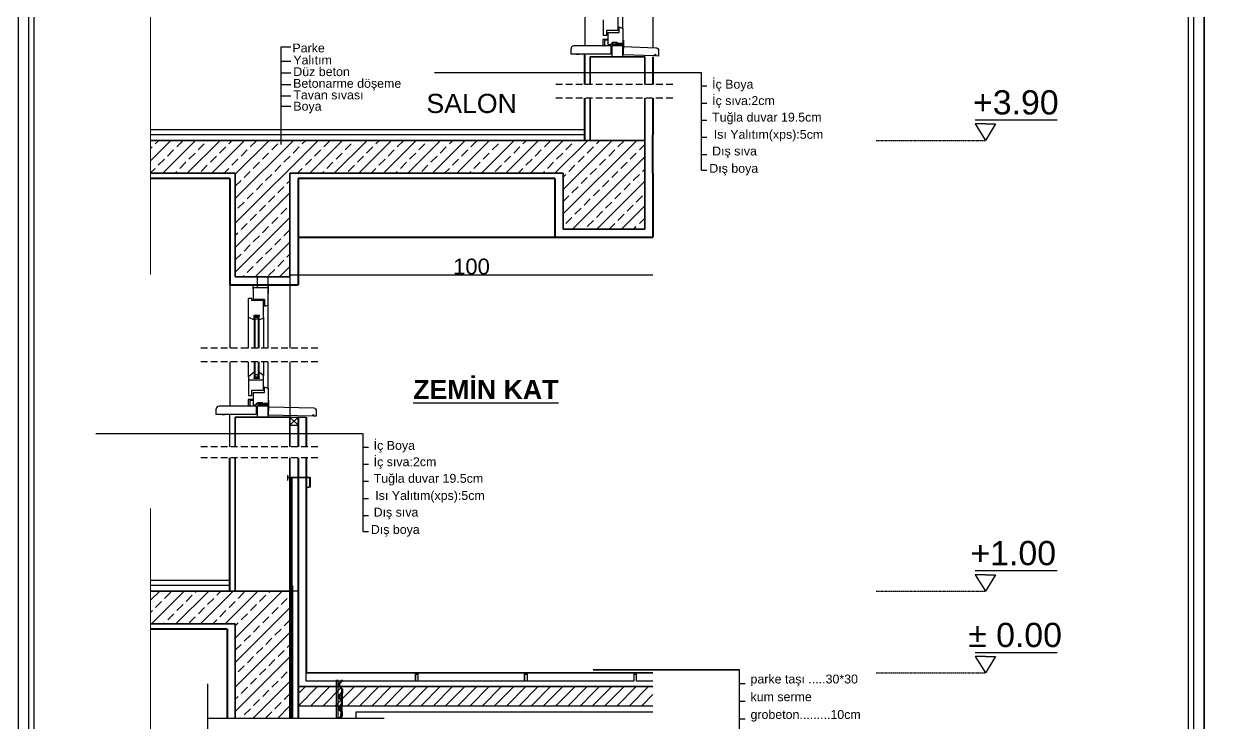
# Model space of a CAD drawing. Extents: x 386248 to 427517, y 4539405 to 4542296.
# Drawn here: x 417235 to 418361, y 4540077 to 4540741 of the extents above; entities that cross this region are included whole.
import ezdxf

# ---------------------------------------------------------------- set-up
doc = ezdxf.new("R2010")
doc.units = 0
doc.linetypes.add('ACAD_ISO10W100', pattern=[18, 12, -3, 0, -3])
doc.linetypes.add('HIDDEN', pattern=[9.525, 6.35, -3.175])
for name, color, linetype, lineweight in [('4', 1, 'Continuous', 18), ('Betonarme', 4, 'Continuous', 35), ('CATI_', 232, 'Continuous', 20), ('DUVAR', 4, 'Continuous', 35), ('kodlar', 7, 'Continuous', 15), ('kolon', 1, 'Continuous', 40), ('YAZILAR', 1, 'Continuous', 30), ('yazı', 113, 'Continuous', 30)]:
    doc.layers.add(name, color=color, linetype=linetype, lineweight=lineweight)
for name, color, linetype in [('5', 1, 'Continuous'), ('9', 9, 'Continuous'), ('CAM', 7, 'Continuous'), ('duvar_döş_kaplama', 31, 'Continuous'), ('ince_0.05', 127, 'Continuous'), ('ince_0.1', 8, 'Continuous'), ('IZOLAS', 13, 'Continuous'), ('SıLıK', 245, 'Continuous'), ('Tarama', 7, 'Continuous'), ('zemin', 5, 'Continuous')]:
    doc.layers.add(name, color=color, linetype=linetype)
doc.styles.get("Standard").update_dxf_attribs({"font": 'arial.ttf'})
doc.styles.add('STYLE1', font='')
doc.styles.get('STYLE1').set_extended_font_data('Arial Tur')
doc.linetypes.add('BATTING', pattern='A,0.0001,-0.1,[134,ltypeshp.shx,S=0.1,R=0,X=-0.1,Y=0],-0.2,[134,ltypeshp.shx,S=0.1,R=180,X=0.1,Y=0],-0.1', length=0.4001)
doc.dimstyles.new('iç ölçü1', dxfattribs={"dimtxt": 0.1, "dimasz": 0.05, "dimexe": 1.25, "dimexo": 0.625, "dimgap": 0.02, "dimtad": 1, "dimlfac": 100, "dimrnd": 1, "dimtxsty": 'Standard', "dimblk": 'ORIGIN', "dimcen": 2.5, "dimse1": 1, "dimse2": 1, "dimclrd": 1, "dimclrt": 3, "dimadec": 0, "dimazin": 0, "dimtfac": 1, "dimtix": 1, "dimtmove": 1, "dimatfit": 3, "dimldrblk": 'ARCHTICK', "dimfxl": 1, "dimtolj": 2, "dimarcsym": 0})
pattern_1 = [(45, (-1694976.34, 2998344.913), (-5.819205966, 5.819205966), [])]

# ---------------------------------------------------------------- blocks, each defined once
blk = doc.blocks.new('_Origin')
at = {"color": 0, "linetype": 'ByBlock', "lineweight": -2}
blk.add_line((0, 0), (-1, 0), dxfattribs=at)
blk.add_circle((0, 0), 0.5, dxfattribs=at)
blk = doc.blocks.new('*D3973')
at = {"color": 1, "lineweight": -2}
blk.add_line((417488.2, 4540502.5), (417832.9, 4540502.5), dxfattribs=at)
at = {"layer": 'Defpoints', "color": 0}
for p in [(417832.9, 4540538.1), (417832.9, 4540502.5), (417488.2, 4540474.5)]:
    blk.add_point(p, dxfattribs=at)
at = {"color": 1, "linetype": 'ByBlock', "lineweight": -2, "xscale": 0.05, "yscale": 0.05, "zscale": 0.05}
for p, rotation in [((417488.2, 4540502.5), 179.9999999998452), ((417832.9, 4540502.5), 359.9999999998452)]:
    blk.add_blockref('_Origin', p, dxfattribs=dict(at, rotation=rotation))
at = {"color": 3, "insert": (417660.6, 4540510.2), "char_height": 0.1, "attachment_point": 5}
blk.add_mtext('\\A2;{\\H150x;100}', dxfattribs=at)
blk = doc.blocks.new('_ArchTick')
at = {"color": 0, "linetype": 'ByBlock', "const_width": 0.15}
blk.add_lwpolyline([(-0.5, -0.5), (0.5, 0.5)], dxfattribs=at)

msp = doc.modelspace()

# ---------------------------------------------------------------- hatches: boundary and pattern name
at = {"layer": 'Tarama'}
h = msp.add_hatch(dxfattribs=at)
h.set_pattern_fill('ANSI33', color=256, scale=2.592, angle=360, style=0)
h.set_pattern_definition([(45, (369561.337, 4526823.65), (-11.638412, 11.638412), []), (45, (369572.975, 4526823.65), (-11.638412, 11.638412), [8.2296, -4.1148])])
h.paths.add_polyline_path([(417825.155, 4540545.831), (417825.155, 4540599.037), (417825.155, 4540630.141), (417355.929, 4540630.141), (417355.929, 4540599.037), (417436.355, 4540599.037), (417436.355, 4540500.541), (417488.195, 4540500.541), (417488.195, 4540599.037), (417747.689, 4540599.037), (417747.689, 4540545.831)])
h = msp.add_hatch(dxfattribs=at)
h.set_pattern_fill('ANSI33', color=256, scale=2.592, angle=360, style=0)
h.set_pattern_definition([(45, (-1694976.34, 2998422.673), (-11.63841193, 11.63841193), []), (45, (-1694964.701, 2998422.673), (-11.63841193, 11.63841193), [8.2296, -4.1148])])
h.paths.add_polyline_path([(417488.195, 4540202.066), (417432.291, 4540202.066), (417355.929, 4540202.066), (417355.929, 4540170.962), (417436.355, 4540170.962), (417436.355, 4540081.019), (417488.195, 4540081.019)])
h = msp.add_hatch(dxfattribs=at)
h.set_pattern_fill('ANSI31', color=256, scale=2.592, angle=360, style=0)
h.set_pattern_definition(pattern_1)
h.paths.add_polyline_path([(417776.154, 4540111.346), (417495.971, 4540111.346), (417495.971, 4540093.202), (417776.154, 4540093.202)])
h = msp.add_hatch(dxfattribs=at)
h.set_pattern_fill('ANSI31', color=256, scale=2.592, angle=360, style=0)
h.set_pattern_definition(pattern_1)
h.paths.add_polyline_path([(417832.931, 4540111.346), (417776.154, 4540111.346), (417776.154, 4540093.202), (417832.931, 4540093.202)])

# ---------------------------------------------------------------- linework, layer by layer
at = {"color": 2}
for p, q in [((418138.918, 4540649.581), (418216.678, 4540649.581)), ((418138.918, 4540645.693), (418148.638, 4540630.141)), ((418148.638, 4540645.693), (418138.918, 4540645.693)), ((418158.358, 4540645.693), (418148.638, 4540630.141)), ((418148.638, 4540645.693), (418158.358, 4540645.693)), ((418138.918, 4540221.506), (418216.678, 4540221.506)), ((418138.918, 4540217.618), (418148.638, 4540202.066)), ((418148.638, 4540217.618), (418138.918, 4540217.618)), ((418158.358, 4540217.618), (418148.638, 4540202.066)), ((418148.638, 4540217.618), (418158.358, 4540217.618)), ((418138.918, 4540143.746, 3.575), (418216.678, 4540143.746, 3.575)), ((418148.638, 4540139.858, 3.575), (418138.918, 4540139.858, 3.575)), ((418138.918, 4540139.858, 3.575), (418148.638, 4540124.306, 3.575)), ((418148.638, 4540139.858, 3.575), (418158.358, 4540139.858, 3.575)), ((418158.358, 4540139.858, 3.575), (418148.638, 4540124.306, 3.575))]:
    msp.add_line(p, q, dxfattribs=at)
at = {"color": 1, "linetype": 'ACAD_ISO10W100', "ltscale": 0.02}
for p, q in [((418044.953, 4540630.141), (418148.638, 4540630.141)), ((418044.953, 4540202.066), (418148.638, 4540202.066)), ((418044.953, 4540124.306), (418148.638, 4540124.306, 3.575))]:
    msp.add_line(p, q, dxfattribs=at)
at = {"layer": '4'}
for p, q in [((417785.497, 4540725.989), (417785.497, 4540723.915)), ((417785.497, 4540725.989), (417785.497, 4540723.915)), ((417785.497, 4540725.989), (417790.163, 4540725.989)), ((417787.311, 4540725.47), (417788.089, 4540725.47)), ((417787.311, 4540725.47), (417788.089, 4540725.47)), ((417453.98, 4540463.216), (417459.164, 4540463.994)), ((417453.98, 4540463.994), (417459.164, 4540463.216)), ((417453.98, 4540403.848), (417459.164, 4540404.626)), ((417453.98, 4540404.626), (417459.164, 4540403.848)), ((417448.537, 4540383.89), (417448.537, 4540381.816)), ((417448.537, 4540383.89), (417448.537, 4540381.816)), ((417448.537, 4540383.89), (417453.203, 4540383.89)), ((417450.351, 4540383.371), (417451.129, 4540383.371)), ((417450.351, 4540383.371), (417451.129, 4540383.371))]:
    msp.add_line(p, q, dxfattribs=at)
for points in [[(417785.497, 4540722.101), (417785.497, 4540720.157), (417787.311, 4540719.898), (417787.311, 4540725.47), (417788.089, 4540725.47)], [(417785.497, 4540722.101), (417785.497, 4540720.157), (417787.311, 4540719.898), (417787.311, 4540725.47), (417788.089, 4540725.47)], [(417448.537, 4540380.002), (417448.537, 4540378.058), (417450.351, 4540377.798), (417450.351, 4540383.371), (417451.129, 4540383.371)], [(417448.537, 4540380.002), (417448.537, 4540378.058), (417450.351, 4540377.798), (417450.351, 4540383.371), (417451.129, 4540383.371)]]:
    msp.add_lwpolyline(points, dxfattribs=at)
for points in [[(417459.164, 4540463.216), (417453.98, 4540463.216), (417453.98, 4540463.994), (417459.164, 4540463.994)], [(417459.164, 4540404.626), (417453.98, 4540404.626), (417453.98, 4540403.848), (417459.164, 4540403.848)]]:
    msp.add_lwpolyline(points, close=True, dxfattribs=at)
at = {"layer": '5'}
for points in [[(417457.998, 4540460.261), (417454.887, 4540460.261), (417454.887, 4540461.557), (417455.535, 4540462.205), (417457.35, 4540462.205), (417457.998, 4540461.557)], [(417457.998, 4540407.58), (417454.887, 4540407.58), (417454.887, 4540406.284), (417455.535, 4540405.636), (417457.35, 4540405.636), (417457.998, 4540406.284)]]:
    msp.add_lwpolyline(points, close=True, dxfattribs=at)
at = {"layer": '9'}
for p, q in [((417804.419, 4540736.486), (417804.419, 4540764.387)), ((417467.459, 4540432.86), (417467.459, 4540474.75)), ((417448.926, 4540432.86), (417448.926, 4540463.605)), ((417463.052, 4540462.335), (417463.052, 4540432.86)), ((417448.926, 4540405.533), (417448.926, 4540419.9)), ((417463.052, 4540419.9), (417463.052, 4540406.803)), ((417467.459, 4540394.387), (417467.459, 4540419.9))]:
    msp.add_line(p, q, dxfattribs=at)
at = {"layer": 'Betonarme'}
for p, q in [((417488.195, 4540081.019), (417488.195, 4540204.658)), ((417488.195, 4540202.066), (417432.291, 4540202.066)), ((417488.195, 4540081.019), (417488.195, 4540202.066)), ((417495.971, 4540111.346), (417832.931, 4540111.346))]:
    msp.add_line(p, q, dxfattribs=at)
at = {"layer": 'CAM'}
for p, q in [((417454.11, 4540463.216), (417454.11, 4540432.86)), ((417454.887, 4540463.216), (417454.887, 4540432.86)), ((417457.998, 4540463.216), (417457.998, 4540432.86)), ((417458.775, 4540463.216), (417458.775, 4540432.86)), ((417454.11, 4540419.9), (417454.11, 4540404.626)), ((417454.887, 4540419.9), (417454.887, 4540404.626)), ((417457.998, 4540419.9), (417457.998, 4540404.626)), ((417458.775, 4540419.9), (417458.775, 4540404.626))]:
    msp.add_line(p, q, dxfattribs=at)
at = {"layer": 'CATI_', "linetype": 'HIDDEN', "ltscale": 70}
msp.add_line((417355.929, 4542280.7), (417355.929, 4539579.911), dxfattribs=at)
at = {"layer": 'DUVAR'}
for p, q in [((417773.315, 4540709.4), (417825.155, 4540709.4)), ((417773.315, 4540709.4), (417773.315, 4540683.038)), ((417825.155, 4540709.4), (417773.315, 4540709.4)), ((417825.155, 4540709.4), (417773.315, 4540709.4)), ((417825.155, 4540709.4), (417825.155, 4540683.038)), ((417773.315, 4540670.078), (417773.315, 4540630.141)), ((417825.155, 4540670.078), (417825.155, 4540635.325)), ((417825.155, 4540599.037), (417825.155, 4540635.325)), ((417773.315, 4540630.141), (417355.929, 4540630.141)), ((417817.379, 4540630.141), (417355.929, 4540630.141)), ((417825.155, 4540630.141), (417355.929, 4540630.141)), ((417773.315, 4540630.141), (417355.929, 4540630.141)), ((417817.379, 4540630.141), (417355.929, 4540630.141)), ((417825.155, 4540630.141), (417355.929, 4540630.141)), ((417773.315, 4540630.141), (417825.155, 4540630.141)), ((417825.155, 4540593.853), (417825.155, 4540630.141)), ((417825.155, 4540617.181), (417825.155, 4540545.831)), ((417436.355, 4540599.037), (417355.929, 4540599.037)), ((417436.355, 4540599.037), (417355.929, 4540599.037)), ((417436.355, 4540599.037), (417436.355, 4540500.541)), ((417436.355, 4540599.037), (417436.355, 4540500.541)), ((417436.355, 4540599.037), (417436.355, 4540500.541)), ((417747.689, 4540599.037), (417488.195, 4540599.037)), ((417747.689, 4540599.037), (417488.195, 4540599.037)), ((417488.195, 4540599.037), (417488.195, 4540500.541)), ((417488.195, 4540599.037), (417488.195, 4540500.541)), ((417488.195, 4540599.037), (417488.195, 4540500.541)), ((417488.195, 4540599.037), (417488.195, 4540500.541)), ((417747.689, 4540599.037), (417747.689, 4540545.831)), ((417747.689, 4540599.037), (417747.689, 4540545.831)), ((417825.155, 4540599.037), (417825.155, 4540545.831)), ((417747.689, 4540545.831), (417825.155, 4540545.831)), ((417747.689, 4540545.831), (417825.155, 4540545.831)), ((417436.355, 4540500.541), (417488.195, 4540500.541)), ((417436.355, 4540500.541), (417488.195, 4540500.541)), ((417436.355, 4540500.541), (417488.195, 4540500.541)), ((417436.355, 4540367.301), (417488.195, 4540367.301)), ((417436.355, 4540367.301), (417436.355, 4540339.16)), ((417488.195, 4540367.301), (417436.355, 4540367.301)), ((417488.195, 4540367.301), (417436.355, 4540367.301)), ((417488.195, 4540367.301), (417488.195, 4540339.16)), ((417436.355, 4540328.697), (417436.355, 4540202.066)), ((417488.195, 4540328.697), (417488.195, 4540202.066)), ((417488.195, 4540328.697), (417488.195, 4540207.25)), ((417488.195, 4540170.962), (417488.195, 4540207.25)), ((417436.355, 4540202.066), (417355.929, 4540202.066)), ((417480.419, 4540202.066), (417355.929, 4540202.066)), ((417488.195, 4540202.066), (417355.929, 4540202.066)), ((417436.355, 4540202.066), (417355.929, 4540202.066)), ((417480.419, 4540202.066), (417355.929, 4540202.066)), ((417489.491, 4540202.066), (417355.929, 4540202.066)), ((417436.355, 4540202.066), (417488.195, 4540202.066)), ((417488.195, 4540165.778), (417488.195, 4540202.066)), ((417488.195, 4540189.106), (417488.195, 4540081.019)), ((417436.355, 4540170.962), (417355.929, 4540170.962)), ((417436.355, 4540170.962), (417355.929, 4540170.962)), ((417436.355, 4540170.962), (417436.355, 4540081.019)), ((417436.355, 4540170.962), (417436.355, 4540081.019)), ((417488.195, 4540170.962), (417488.195, 4540081.019))]:
    msp.add_line(p, q, dxfattribs=at)
at = {"layer": 'duvar_döş_kaplama'}
for p, q in [((417607.427, 4540123.01), (417610.019, 4540123.01)), ((417711.107, 4540123.01), (417713.699, 4540123.01)), ((417814.787, 4540123.01), (417817.379, 4540123.01))]:
    msp.add_line(p, q, dxfattribs=at)
for points in [[(417607.427, 4540116.53), (417503.747, 4540116.53), (417503.747, 4540124.306), (417607.427, 4540124.306)], [(417711.107, 4540116.53), (417607.427, 4540116.53), (417607.427, 4540124.306), (417711.107, 4540124.306)], [(417814.787, 4540116.53), (417711.107, 4540116.53), (417711.107, 4540124.306), (417814.787, 4540124.306)]]:
    msp.add_lwpolyline(points, close=True, dxfattribs=at)
for points in [[(417649.323, 4540116.53), (417610.019, 4540116.53), (417610.019, 4540124.306), (417649.323, 4540124.306)], [(417753.003, 4540116.53), (417713.699, 4540116.53), (417713.699, 4540124.306), (417753.003, 4540124.306)], [(417832.931, 4540116.53), (417817.379, 4540116.53), (417817.379, 4540124.306), (417832.931, 4540124.306)]]:
    msp.add_lwpolyline(points, dxfattribs=at)
at = {"layer": 'ince_0.05'}
for p, q in [((417532.259, 4540117.719), (417532.259, 4540081.019)), ((417533.555, 4540117.719), (417533.555, 4540081.019))]:
    msp.add_line(p, q, dxfattribs=at)
for points in [[(417537.443, 4540117.719), (417537.443, 4540117.138), (417534.851, 4540114.546), (417534.851, 4540111.31), (417537.443, 4540108.718), (417537.443, 4540105.482), (417538.22, 4540105.482), (417538.22, 4540109.04), (417535.628, 4540111.632), (417535.628, 4540114.224), (417538.22, 4540116.816), (417538.22, 4540117.719)], [(417536.483, 4540081.019), (417537.443, 4540108.835), (417537.443, 4540106.243), (417534.851, 4540103.651), (417534.851, 4540100.415), (417537.443, 4540097.823), (417537.443, 4540095.231), (417534.851, 4540092.639), (417534.851, 4540089.403), (417537.443, 4540086.811), (417537.443, 4540084.219), (417534.851, 4540081.627), (417534.851, 4540081.019)], [(417535.628, 4540080.865), (417538.22, 4540083.457), (417538.22, 4540086.694), (417535.628, 4540089.286), (417535.628, 4540091.878), (417538.22, 4540094.47), (417538.22, 4540097.706), (417535.628, 4540100.298), (417535.628, 4540102.89), (417538.22, 4540105.482), (417538.22, 4540108.718), (417537.443, 4540108.718), (417537.443, 4540105.804), (417534.851, 4540103.212), (417534.851, 4540099.976), (417537.443, 4540097.384), (417537.443, 4540094.792), (417534.851, 4540092.2), (417534.851, 4540088.963), (417537.443, 4540086.371), (417537.443, 4540083.779), (417534.851, 4540081.187), (417534.851, 4540081.019)], [(417535.628, 4540080.865), (417535.628, 4540081.304), (417538.22, 4540083.896), (417538.22, 4540087.133), (417535.628, 4540089.725), (417535.628, 4540092.317), (417538.22, 4540094.909), (417538.22, 4540098.145), (417535.628, 4540100.737), (417535.628, 4540103.329), (417538.22, 4540105.921), (417538.22, 4540109.157), (417537.25, 4540081.019)]]:
    msp.add_lwpolyline(points, dxfattribs=at)
at = {"layer": 'ince_0.1', "linetype": 'BATTING', "ltscale": 0.1}
for p in [(417495.971, 4540309.823), (417495.971, 4540211.138), (417495.971, 4540211.138), (417495.971, 4540211.138)]:
    msp.add_line(p, (417495.971, 4540081.019), dxfattribs=at)
at = {"layer": 'ince_0.1', "linetype": 'HIDDEN', "ltscale": 0.5, "const_width": 2.592}
msp.add_lwpolyline([(417489.491, 4540310.341), (417489.491, 4540081.019)], dxfattribs=at)
at = {"layer": 'ince_0.1'}
for points in [[(417488.195, 4540204.658), (417490.787, 4540204.658), (417490.787, 4540081.019)], [(417490.787, 4540207.25), (417490.787, 4540081.019)]]:
    msp.add_lwpolyline(points, dxfattribs=at)
at = {"layer": 'IZOLAS'}
for p, q in [((417755.171, 4540711.992), (417755.171, 4540717.176)), ((417793.099, 4540711.992), (417755.171, 4540711.992)), ((417793.099, 4540719.768), (417757.763, 4540719.768)), ((417760.355, 4540711.992), (417762.947, 4540711.992)), ((417793.099, 4540719.768), (417793.099, 4540711.992)), ((417835.569, 4540711.613), (417835.524, 4540710.317)), ((417453.203, 4540488.877), (417453.203, 4540492.765)), ((417495.971, 4540492.765), (417467.459, 4540492.765)), ((417418.211, 4540369.893), (417418.211, 4540375.077)), ((417456.139, 4540377.669), (417420.803, 4540377.669)), ((417456.139, 4540377.669), (417456.139, 4540369.893)), ((417456.139, 4540369.893), (417418.211, 4540369.893)), ((417423.395, 4540369.893), (417425.987, 4540369.893)), ((417431.171, 4540339.16), (417431.171, 4540369.893)), ((417510.554, 4540369.513), (417510.508, 4540368.218))]:
    msp.add_line(p, q, dxfattribs=at)
for points in [[(417834.229, 4540710.363), (417804.852, 4540711.335), (417805.123, 4540719.106), (417835.795, 4540718.089, -0.41421356), (417838.295, 4540715.408), (417838.115, 4540710.227), (417835.524, 4540710.317)], [(417509.213, 4540368.263), (417467.892, 4540369.235), (417468.163, 4540377.007), (417510.78, 4540375.989, -0.41421356), (417513.28, 4540373.309), (417513.099, 4540368.128), (417510.508, 4540368.218)]]:
    msp.add_lwpolyline(points, format="xyb", dxfattribs=at)
for centre, radius, start, end in [((417757.763, 4540717.176), 2.592, 90, 180), ((417835.524, 4540710.317), 1.296, 88, 178), ((417420.803, 4540375.077), 2.592, 90, 180), ((417510.508, 4540368.218), 1.296, 88, 178)]:
    msp.add_arc(centre, radius, start, end, dxfattribs=at)
at = {"layer": 'kolon'}
for p, q in [((417768.131, 4540683.038), (417768.131, 4540711.992)), ((417832.931, 4540709.4), (417832.931, 4540683.038)), ((417768.131, 4540630.141), (417768.131, 4540670.078)), ((417832.931, 4540670.078), (417832.931, 4540635.325)), ((417832.931, 4540599.037), (417832.931, 4540635.325)), ((417832.931, 4540599.037), (417832.931, 4540538.055)), ((417431.171, 4540593.853), (417355.929, 4540593.853)), ((417431.171, 4540593.853), (417355.929, 4540593.853)), ((417431.171, 4540593.853), (417431.171, 4540492.765)), ((417739.913, 4540593.853), (417495.971, 4540593.853)), ((417495.971, 4540593.853), (417495.971, 4540492.765)), ((417739.913, 4540593.853), (417739.913, 4540538.055)), ((417495.971, 4540538.055), (417832.931, 4540538.055)), ((417431.171, 4540492.765), (417495.971, 4540492.765)), ((417495.971, 4540367.301), (417495.971, 4540339.16)), ((417503.747, 4540367.301), (417503.747, 4540339.16)), ((417431.171, 4540202.066), (417431.171, 4540328.697)), ((417495.971, 4540328.697), (417495.971, 4540081.019)), ((417503.747, 4540328.697), (417503.747, 4540124.306)), ((417428.579, 4540165.778), (417355.929, 4540165.778)), ((417428.579, 4540165.778), (417428.579, 4540081.019))]:
    msp.add_line(p, q, dxfattribs=at)
at = {"layer": 'SıLıK'}
for p, q in [((417768.131, 4540764.387), (417768.131, 4540719.768)), ((417832.931, 4540764.387), (417832.931, 4540718.184)), ((417431.171, 4540492.765), (417431.171, 4540432.86)), ((417431.171, 4540419.9), (417431.171, 4540377.669))]:
    msp.add_line(p, q, dxfattribs=at)
at = {"layer": 'Tarama'}
for p, q in [((417785.756, 4540744.651), (417785.756, 4540729.98)), ((417800.012, 4540734.905), (417800.012, 4540748.902)), ((417789.126, 4540729.98), (417789.126, 4540734.905)), ((417789.126, 4540734.905), (417800.012, 4540734.905)), ((417790.163, 4540732.702), (417790.163, 4540721.064)), ((417790.163, 4540732.702), (417800.919, 4540732.702)), ((417800.919, 4540732.702), (417800.919, 4540738.023)), ((417800.919, 4540738.023), (417804.419, 4540736.486)), ((417804.419, 4540736.486), (417804.419, 4540732.702)), ((417804.419, 4540732.702), (417804.419, 4540722.49)), ((417790.163, 4540725.989), (417785.497, 4540725.989)), ((417785.497, 4540725.989), (417785.497, 4540720.157)), ((417785.756, 4540729.98), (417789.126, 4540729.98)), ((417787.311, 4540719.898), (417787.311, 4540725.47)), ((417787.311, 4540725.47), (417790.163, 4540725.47)), ((417790.163, 4540721.064), (417793.532, 4540721.064)), ((417793.532, 4540721.064), (417793.532, 4540722.49)), ((417793.532, 4540722.49), (417794.569, 4540722.49)), ((417794.569, 4540722.49), (417794.569, 4540723.371)), ((417794.569, 4540723.371), (417798.716, 4540723.371)), ((417804.419, 4540721.582), (417794.569, 4540721.582)), ((417794.569, 4540721.582), (417794.569, 4540721.064)), ((417794.569, 4540721.064), (417804.419, 4540721.064)), ((417798.716, 4540723.371), (417798.716, 4540722.49)), ((417798.716, 4540722.49), (417804.419, 4540722.49)), ((417804.419, 4540725.211), (417804.937, 4540725.211)), ((417804.419, 4540721.582), (417804.419, 4540722.49)), ((417804.419, 4540721.064), (417804.419, 4540719.768)), ((417804.937, 4540725.211), (417804.937, 4540717.435)), ((417785.497, 4540720.157), (417787.311, 4540719.898)), ((417804.419, 4540719.768), (417794.051, 4540719.768)), ((417794.051, 4540719.768), (417794.051, 4540709.4)), ((417804.419, 4540717.435), (417804.419, 4540719.768)), ((417804.419, 4540709.4), (417804.419, 4540719.768)), ((417804.937, 4540717.435), (417804.419, 4540717.435)), ((417794.051, 4540709.4), (417804.419, 4540709.4)), ((417355.929, 4540640.509), (417768.131, 4540640.509)), ((417768.131, 4540635.305), (417355.929, 4540635.305)), ((417467.459, 4540500.541), (417457.091, 4540500.541)), ((417457.091, 4540500.541), (417457.091, 4540490.173)), ((417467.459, 4540490.173), (417467.459, 4540500.541)), ((417488.195, 4540500.541), (417488.195, 4540432.86)), ((417467.459, 4540490.173), (417453.203, 4540490.173)), ((417453.203, 4540490.173), (417453.203, 4540478.846)), ((417467.459, 4540473.454), (417467.459, 4540490.173)), ((417467.459, 4540484.73), (417467.977, 4540484.73)), ((417467.977, 4540492.506), (417467.977, 4540492.765)), ((417467.977, 4540484.73), (417467.977, 4540492.506)), ((417452.166, 4540479.96), (417448.796, 4540479.96)), ((417448.796, 4540464.823), (417448.796, 4540479.96)), ((417452.166, 4540477.887), (417452.166, 4540479.96)), ((417463.052, 4540477.887), (417452.166, 4540477.887)), ((417463.959, 4540478.846), (417453.203, 4540478.846)), ((417463.052, 4540461.039), (417463.052, 4540477.887)), ((417463.959, 4540478.846), (417463.959, 4540472.677)), ((417463.959, 4540472.677), (417467.459, 4540473.454)), ((417448.926, 4540464.823), (417448.796, 4540464.823)), ((417448.926, 4540462.309), (417448.926, 4540464.823)), ((417448.926, 4540462.309), (417454.11, 4540459.587)), ((417454.11, 4540459.587), (417454.11, 4540463.216)), ((417463.052, 4540461.039), (417458.775, 4540459.587)), ((417488.195, 4540419.9), (417488.195, 4540339.16)), ((417454.11, 4540410.069), (417448.926, 4540405.533)), ((417463.052, 4540406.803), (417458.775, 4540410.069)), ((417463.052, 4540392.806), (417463.052, 4540406.803)), ((417449.473, 4540402.552), (417448.796, 4540402.552)), ((417448.796, 4540402.552), (417463.052, 4540402.552)), ((417448.796, 4540402.552), (417448.796, 4540387.881)), ((417448.926, 4540405.533), (417448.926, 4540402.552)), ((417463.959, 4540390.603), (417463.959, 4540395.924)), ((417463.959, 4540395.924), (417467.459, 4540394.387)), ((417453.203, 4540383.89), (417448.537, 4540383.89)), ((417448.537, 4540383.89), (417448.537, 4540378.058)), ((417448.796, 4540387.881), (417452.166, 4540387.881)), ((417450.351, 4540377.798), (417450.351, 4540383.371)), ((417450.351, 4540383.371), (417453.203, 4540383.371)), ((417452.166, 4540387.881), (417452.166, 4540392.806)), ((417452.166, 4540392.806), (417463.052, 4540392.806)), ((417453.203, 4540390.603), (417453.203, 4540378.965)), ((417453.203, 4540390.603), (417463.959, 4540390.603)), ((417467.459, 4540394.387), (417467.459, 4540390.603)), ((417467.459, 4540390.603), (417467.459, 4540380.39)), ((417448.537, 4540378.058), (417450.351, 4540377.798)), ((417453.203, 4540378.965), (417456.572, 4540378.965)), ((417456.572, 4540378.965), (417456.572, 4540380.39)), ((417456.572, 4540380.39), (417457.609, 4540380.39)), ((417467.459, 4540377.669), (417457.091, 4540377.669)), ((417457.091, 4540377.669), (417457.091, 4540367.301)), ((417457.609, 4540380.39), (417457.609, 4540381.272)), ((417457.609, 4540381.272), (417461.756, 4540381.272)), ((417467.459, 4540379.483), (417457.609, 4540379.483)), ((417457.609, 4540379.483), (417457.609, 4540378.965)), ((417457.609, 4540378.965), (417467.459, 4540378.965)), ((417461.756, 4540381.272), (417461.756, 4540380.39)), ((417461.756, 4540380.39), (417467.459, 4540380.39)), ((417467.459, 4540383.112), (417467.977, 4540383.112)), ((417467.459, 4540379.483), (417467.459, 4540380.39)), ((417467.459, 4540378.965), (417467.459, 4540377.669)), ((417467.459, 4540375.336), (417467.459, 4540377.669)), ((417467.459, 4540367.301), (417467.459, 4540377.669)), ((417467.977, 4540375.336), (417467.459, 4540375.336)), ((417467.977, 4540383.112), (417467.977, 4540375.336)), ((417457.091, 4540367.301), (417467.459, 4540367.301)), ((417488.195, 4540367.301), (417503.747, 4540367.301)), ((417495.971, 4540367.301), (417488.195, 4540359.525)), ((417488.195, 4540367.301), (417495.971, 4540359.525)), ((417488.195, 4540359.525), (417495.971, 4540359.525)), ((417488.195, 4540328.697), (417488.195, 4540081.019)), ((417485.907, 4540312.284), (417485.907, 4540306.985)), ((417485.907, 4540310.341), (417507.314, 4540310.341)), ((417485.907, 4540309.823), (417506.795, 4540309.823)), ((417506.795, 4540309.823), (417506.795, 4540301.123)), ((417507.314, 4540310.341), (417507.314, 4540300.74)), ((417506.795, 4540301.123), (417504.832, 4540300.522)), ((417504.984, 4540300.026), (417504.832, 4540300.522)), ((417507.314, 4540300.74), (417504.984, 4540300.026)), ((417355.929, 4540212.434), (417431.171, 4540212.434)), ((417431.171, 4540207.23), (417355.929, 4540207.23)), ((417409.914, 4540114.062), (417409.914, 4540042.447)), ((417495.971, 4540093.202), (417832.931, 4540093.202)), ((417577.81, 4540081.019), (417409.914, 4540081.019)), ((417577.81, 4540081.019), (417409.914, 4540081.019)), ((417577.81, 4540081.019), (417409.914, 4540081.019))]:
    msp.add_line(p, q, dxfattribs=at)
at = {"layer": 'Tarama', "linetype": 'HIDDEN'}
for p, q in [((417851.714, 4540683.038), (417738.872, 4540683.038)), ((417851.714, 4540670.078), (417738.872, 4540670.078)), ((417514.754, 4540432.86), (417401.912, 4540432.86)), ((417514.754, 4540419.9), (417401.912, 4540419.9)), ((417514.754, 4540339.16), (417401.912, 4540339.16)), ((417514.754, 4540328.697), (417401.912, 4540328.697))]:
    msp.add_line(p, q, dxfattribs=at)
at = {"layer": 'YAZILAR', "color": 133, "ltscale": 5}
for points in [[(417230.403, 4542295.7), (418356.269, 4542295.7), (418356.269, 4539405.231), (417230.403, 4539405.231)], [(418356.269, 4542295.7), (420043.388, 4542295.7), (420043.388, 4539405.231), (418356.269, 4539405.231)], [(417240.403, 4542285.7), (418346.269, 4542285.7), (418346.269, 4539411.988), (417240.403, 4539411.988)], [(417245.403, 4542280.7), (418341.269, 4542280.7), (418341.269, 4539416.988), (417245.403, 4539416.988)]]:
    msp.add_lwpolyline(points, close=True, dxfattribs=at)
at = {"layer": 'yazı', "color": 3}
for p, q in [((417479.942, 4540719.026), (417488.942, 4540719.026)), ((417479.942, 4540626.3), (417479.942, 4540719.026)), ((417479.942, 4540705.264), (417488.942, 4540705.264)), ((417479.942, 4540694.188), (417488.942, 4540694.188)), ((417879.145, 4540694.331), (417625.363, 4540694.331)), ((417879.145, 4540601.762), (417879.145, 4540694.331)), ((417479.942, 4540683.197), (417488.942, 4540683.197)), ((417879.145, 4540681.831), (417884.145, 4540681.831)), ((417479.942, 4540672.461), (417488.942, 4540672.461)), ((417879.145, 4540665.581), (417884.145, 4540665.581)), ((417479.942, 4540662.447), (417488.942, 4540662.447)), ((417879.145, 4540649.331), (417884.145, 4540649.331)), ((417879.145, 4540633.081), (417884.145, 4540633.081)), ((417879.145, 4540616.831), (417884.145, 4540616.831)), ((417879.145, 4540601.762), (417884.145, 4540601.762)), ((417557.737, 4540351.342), (417303.955, 4540351.342)), ((417557.737, 4540258.774), (417557.737, 4540351.342)), ((417557.737, 4540338.842), (417562.737, 4540338.842)), ((417557.737, 4540322.592), (417562.737, 4540322.592)), ((417557.737, 4540306.342), (417562.737, 4540306.342)), ((417557.737, 4540290.092), (417562.737, 4540290.092)), ((417557.737, 4540273.842), (417562.737, 4540273.842)), ((417557.737, 4540258.774), (417562.737, 4540258.774)), ((417776.154, 4540127.294), (417915.233, 4540127.294)), ((417915.233, 4540127.294), (417776.154, 4540127.294)), ((417915.233, 4540063.79), (417915.233, 4540127.294)), ((417915.233, 4540114.334), (417920.417, 4540114.334)), ((417915.233, 4540097.486), (417920.417, 4540097.486)), ((417915.233, 4540080.638), (417920.417, 4540080.638))]:
    msp.add_line(p, q, dxfattribs=at)
at = {"layer": 'zemin'}
for p, q in [((417495.971, 4540202.066), (417432.291, 4540202.066)), ((417637.563, 4540124.306), (417503.747, 4540124.306)), ((417741.243, 4540124.306), (417535.971, 4540124.306)), ((417832.931, 4540124.306), (417639.651, 4540124.306)), ((417551.18, 4540081.019), (417551.18, 4540087.353)), ((417551.18, 4540087.353), (417832.931, 4540087.353))]:
    msp.add_line(p, q, dxfattribs=at)

# ---------------------------------------------------------------- texts
at = {"layer": 'kodlar', "style": 'STYLE1'}
for s, p in [('+3.90', (418136.923, 4540654.733)), ('+1.00', (418134.479, 4540226.658)), ('± 0.00', (418132.311, 4540148.898, 3.575))]:
    msp.add_text(s, height=22.9939, dxfattribs=at).set_placement(p)
at = {"layer": 'yazı', "color": 3, "style": 'STYLE1'}
for s, p in [('Parke', (417490.591, 4540713.655)), ('Yalıtım', (417491.43, 4540702.218)), ('Düz beton', (417491.43, 4540691.134)), ('Betonarme döşeme', (417491.223, 4540680.059)), ('İç Boya', (417889.145, 4540679.204)), ('Tavan sıvası', (417491.43, 4540669.068)), ('Boya', (417491.43, 4540658.331)), ('İç sıva:2cm', (417889.145, 4540663.658)), ('Tuğla duvar 19.5cm', (417889.145, 4540647.916)), ('Isı Yalıtım(xps):5cm', (417890.674, 4540631.646)), ('Dış sıva', (417889.145, 4540615.778)), ('Dış boya', (417886.457, 4540599.344, 12.241)), ('İç Boya', (417567.737, 4540336.216)), ('İç sıva:2cm', (417567.737, 4540320.669)), ('Tuğla duvar 19.5cm', (417567.737, 4540304.927)), ('Isı Yalıtım(xps):5cm', (417569.266, 4540288.658)), ('Dış sıva', (417567.737, 4540272.79)), ('Dış boya', (417565.049, 4540256.356, 12.241)), ('parke taşı .....30*30', (417925.601, 4540114.334)), ('kum serme', (417925.601, 4540097.486)), ('grobeton.........10cm', (417925.601, 4540080.638))]:
    msp.add_text(s, height=8.424, dxfattribs=at).set_placement(p)
at = {"layer": 'yazı'}
msp.add_text('SALON', height=18.144, dxfattribs=at).set_placement((417617.805, 4540656.126))
at = {"layer": 'yazı', "insert": (417743.214, 4540402.578), "char_height": 18.144, "width": 1538.57643, "attachment_point": 3}
msp.add_mtext('{\\fArial|b1|i0|c162|p34;\\LZEMİN KAT}', dxfattribs=at)

# ---------------------------------------------------------------- dimensions: what is measured, and where the dimension line sits
at = {"color": 1}
dim = msp.add_linear_dim(base=(417832.931, 4540502.536), p1=(417488.195, 4540474.456), p2=(417832.931, 4540538.055), angle=180, text='{\\H150x;100}', dimstyle='iç ölçü1', override={"dimdec": 0}, dxfattribs=at)
dim.commit()
dim.dimension.update_dxf_attribs({"geometry": '*D3973', "text_midpoint": (417660.563, 4540510.215)})

doc.saveas('drawing.dxf')
